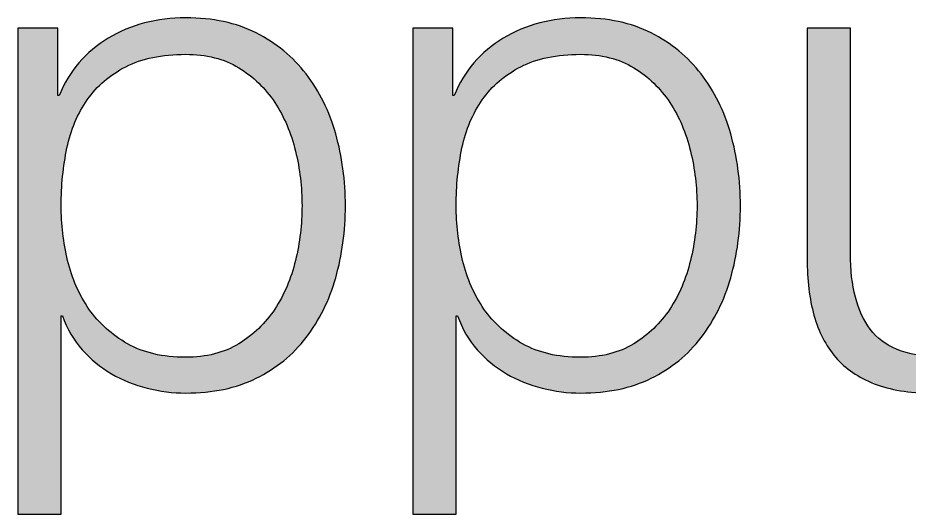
# Paper-space layout 'A3mask (portrait)' of a CAD drawing. Extents: x 0 to 277, y 0 to 394.
# Drawn here: x 218.256 to 220.717, y 23.775 to 25.145 of the extents above; entities that cross this region are included whole.
import ezdxf
from ezdxf.enums import TextEntityAlignment as Align

# ---------------------------------------------------------------- set-up
doc = ezdxf.new("R2010")
doc.units = 0
doc.layers.get('0').update_dxf_attribs({"linetype": 'CONTINUOUS'})
doc.layers.get('Defpoints').update_dxf_attribs({"linetype": 'CONTINUOUS'})
doc.layers.add('JPP_Mask', color=7, linetype='CONTINUOUS')
doc.styles.add('JPP', font='arial.ttf')

# ---------------------------------------------------------------- blocks, each defined once
blk = doc.blocks.new('A3mask (portrait)')
at = {"true_color": 0x004a91}
h = blk.add_hatch(color=154, dxfattribs=at)
edge = h.paths.add_edge_path(flags=16)
edge.add_spline(control_points=[(219.0221, 24.777), (219.0101, 24.8268), (218.991, 24.8716), (218.9651, 24.9108), (218.9391, 24.9502), (218.9059, 24.9822), (218.8653, 25.0068), (218.8247, 25.0316), (218.776, 25.0439), (218.719, 25.0439), (218.6531, 25.0439), (218.5981, 25.0326), (218.5538, 25.0096), (218.5093, 24.9869), (218.474, 24.9565), (218.4474, 24.9185), (218.4207, 24.8804), (218.4021, 24.8361), (218.3912, 24.7856), (218.3806, 24.7348), (218.3752, 24.6816), (218.3752, 24.626), (218.3752, 24.5752), (218.381, 24.5248), (218.3931, 24.4747), (218.4051, 24.4246), (218.4249, 24.3801), (218.452, 24.3409), (218.4794, 24.3015), (218.5149, 24.2697), (218.5585, 24.2449), (218.6023, 24.2203), (218.6556, 24.2078), (218.719, 24.2078), (218.776, 24.2078), (218.8247, 24.2203), (218.8653, 24.2449), (218.9059, 24.2697), (218.9391, 24.3015), (218.9651, 24.3409), (218.991, 24.3801), (219.0101, 24.4246), (219.0221, 24.4747), (219.0342, 24.5248), (219.0402, 24.5752), (219.0402, 24.626), (219.0402, 24.6765), (219.0342, 24.7269), (219.0221, 24.777)], knot_values=[0, 0, 0, 0, 1, 1, 1, 2, 2, 2, 3, 3, 3, 4, 4, 4, 5, 5, 5, 6, 6, 6, 7, 7, 7, 8, 8, 8, 9, 9, 9, 10, 10, 10, 11, 11, 11, 12, 12, 12, 13, 13, 13, 14, 14, 14, 15, 15, 15, 16, 16, 16, 16], degree=3, periodic=0)
edge = h.paths.add_edge_path()
edge.add_spline(control_points=[(218.3657, 25.1161), (218.3657, 25.1161), (218.3657, 24.9298), (218.3657, 24.9298), (218.3657, 24.9298), (218.3694, 24.9298), (218.3694, 24.9298), (218.3973, 24.9982), (218.4425, 25.0511), (218.5053, 25.0885), (218.568, 25.1258), (218.6392, 25.1446), (218.719, 25.1446), (218.7939, 25.1446), (218.8586, 25.1307), (218.9138, 25.1029), (218.969, 25.075), (219.0149, 25.0372), (219.0516, 24.9897), (219.0882, 24.9423), (219.1156, 24.8871), (219.1332, 24.8245), (219.1511, 24.7617), (219.1599, 24.6956), (219.1599, 24.626), (219.1599, 24.5562), (219.1511, 24.4901), (219.1332, 24.4272), (219.1156, 24.3646), (219.0882, 24.3096), (219.0516, 24.262), (219.0149, 24.2145), (218.969, 24.1772), (218.9138, 24.1498), (218.8586, 24.1226), (218.7939, 24.109), (218.719, 24.109), (218.6835, 24.109), (218.648, 24.1136), (218.6127, 24.1224), (218.5773, 24.1312), (218.5443, 24.1445), (218.5139, 24.1623), (218.4835, 24.1799), (218.4564, 24.2022), (218.433, 24.2286), (218.4096, 24.2553), (218.3917, 24.2864), (218.3789, 24.3219), (218.3789, 24.3219), (218.3752, 24.3219), (218.3752, 24.3219), (218.3752, 24.3219), (218.3752, 23.7747), (218.3752, 23.7747), (218.3752, 23.7747), (218.2555, 23.7747), (218.2555, 23.7747), (218.2555, 23.7747), (218.2555, 25.1161), (218.2555, 25.1161), (218.2555, 25.1161), (218.3657, 25.1161), (218.3657, 25.1161)], knot_values=[0, 0, 0, 0, 1, 1, 1, 2, 2, 2, 3, 3, 3, 4, 4, 4, 5, 5, 5, 6, 6, 6, 7, 7, 7, 8, 8, 8, 9, 9, 9, 10, 10, 10, 11, 11, 11, 12, 12, 12, 13, 13, 13, 14, 14, 14, 15, 15, 15, 16, 16, 16, 17, 17, 17, 18, 18, 18, 19, 19, 19, 20, 20, 20, 21, 21, 21, 21], degree=3, periodic=0)
h = blk.add_hatch(color=154, dxfattribs=at)
edge = h.paths.add_edge_path(flags=16)
edge.add_spline(control_points=[(220.1127, 24.777), (220.1007, 24.8268), (220.0817, 24.8716), (220.0557, 24.9108), (220.0297, 24.9502), (219.9965, 24.9822), (219.9559, 25.0068), (219.9153, 25.0316), (219.8666, 25.0439), (219.8096, 25.0439), (219.7437, 25.0439), (219.6887, 25.0326), (219.6444, 25.0096), (219.5999, 24.9869), (219.5646, 24.9565), (219.538, 24.9185), (219.5113, 24.8804), (219.4927, 24.8361), (219.4818, 24.7856), (219.4712, 24.7348), (219.4658, 24.6816), (219.4658, 24.626), (219.4658, 24.5752), (219.4716, 24.5248), (219.4837, 24.4747), (219.4958, 24.4246), (219.5155, 24.3801), (219.5426, 24.3409), (219.57, 24.3015), (219.6055, 24.2697), (219.6491, 24.2449), (219.6929, 24.2203), (219.7463, 24.2078), (219.8096, 24.2078), (219.8666, 24.2078), (219.9153, 24.2203), (219.9559, 24.2449), (219.9965, 24.2697), (220.0297, 24.3015), (220.0557, 24.3409), (220.0817, 24.3801), (220.1007, 24.4246), (220.1127, 24.4747), (220.1248, 24.5248), (220.1308, 24.5752), (220.1308, 24.626), (220.1308, 24.6765), (220.1248, 24.7269), (220.1127, 24.777)], knot_values=[0, 0, 0, 0, 1, 1, 1, 2, 2, 2, 3, 3, 3, 4, 4, 4, 5, 5, 5, 6, 6, 6, 7, 7, 7, 8, 8, 8, 9, 9, 9, 10, 10, 10, 11, 11, 11, 12, 12, 12, 13, 13, 13, 14, 14, 14, 15, 15, 15, 16, 16, 16, 16], degree=3, periodic=0)
edge = h.paths.add_edge_path()
edge.add_spline(control_points=[(219.4563, 25.1161), (219.4563, 25.1161), (219.4563, 24.9298), (219.4563, 24.9298), (219.4563, 24.9298), (219.46, 24.9298), (219.46, 24.9298), (219.4879, 24.9982), (219.5331, 25.0511), (219.596, 25.0885), (219.6586, 25.1258), (219.7298, 25.1446), (219.8096, 25.1446), (219.8845, 25.1446), (219.9492, 25.1307), (220.0044, 25.1029), (220.0596, 25.075), (220.1055, 25.0372), (220.1422, 24.9897), (220.1788, 24.9423), (220.2062, 24.8871), (220.2238, 24.8245), (220.2417, 24.7617), (220.2505, 24.6956), (220.2505, 24.626), (220.2505, 24.5562), (220.2417, 24.4901), (220.2238, 24.4272), (220.2062, 24.3646), (220.1788, 24.3096), (220.1422, 24.262), (220.1055, 24.2145), (220.0596, 24.1772), (220.0044, 24.1498), (219.9492, 24.1226), (219.8845, 24.109), (219.8096, 24.109), (219.7741, 24.109), (219.7386, 24.1136), (219.7033, 24.1224), (219.6679, 24.1312), (219.6349, 24.1445), (219.6045, 24.1623), (219.5742, 24.1799), (219.547, 24.2022), (219.5236, 24.2286), (219.5002, 24.2553), (219.4823, 24.2864), (219.4695, 24.3219), (219.4695, 24.3219), (219.4658, 24.3219), (219.4658, 24.3219), (219.4658, 24.3219), (219.4658, 23.7747), (219.4658, 23.7747), (219.4658, 23.7747), (219.3462, 23.7747), (219.3462, 23.7747), (219.3462, 23.7747), (219.3462, 25.1161), (219.3462, 25.1161), (219.3462, 25.1161), (219.4563, 25.1161), (219.4563, 25.1161)], knot_values=[0, 0, 0, 0, 1, 1, 1, 2, 2, 2, 3, 3, 3, 4, 4, 4, 5, 5, 5, 6, 6, 6, 7, 7, 7, 8, 8, 8, 9, 9, 9, 10, 10, 10, 11, 11, 11, 12, 12, 12, 13, 13, 13, 14, 14, 14, 15, 15, 15, 16, 16, 16, 17, 17, 17, 18, 18, 18, 19, 19, 19, 20, 20, 20, 21, 21, 21, 21], degree=3, periodic=0)
h = blk.add_hatch(color=154, dxfattribs=at)
edge = h.paths.add_edge_path()
edge.add_spline(control_points=[(221.2309, 24.1356), (221.2309, 24.1357), (221.2309, 24.3808), (221.2309, 24.6259)], knot_values=[19.49999, 19.49999, 19.49999, 19.49999, 19.99998, 19.99998, 19.99998, 19.99998], degree=3, periodic=0)
edge.add_spline(control_points=[(221.2309, 24.6259), (221.2309, 24.871), (221.2309, 25.1161), (221.2309, 25.1161), (221.2309, 25.1161), (221.2309, 25.1161), (221.2309, 25.1161)], knot_values=[18.999023, 18.999023, 18.999023, 18.999023, 19.499013, 19.499013, 19.499013, 19.49999, 19.49999, 19.49999, 19.49999], degree=3, periodic=0)
edge.add_spline(control_points=[(221.2258, 25.1161), (221.2242, 25.1161), (221.2222, 25.1161), (221.2199, 25.1161)], knot_values=[18.812504, 18.812504, 18.812504, 18.812504, 18.875002, 18.875002, 18.875002, 18.875002], degree=3, periodic=0)
edge.add_spline(control_points=[(221.2199, 25.1161), (221.2176, 25.1161), (221.215, 25.1161), (221.2122, 25.1161)], knot_values=[18.750005, 18.750005, 18.750005, 18.750005, 18.812504, 18.812504, 18.812504, 18.812504], degree=3, periodic=0)
edge.add_spline(control_points=[(221.2122, 25.1161), (221.2066, 25.1161), (221.2001, 25.1161), (221.1931, 25.1161)], knot_values=[18.625007, 18.625007, 18.625007, 18.625007, 18.750005, 18.750005, 18.750005, 18.750005], degree=3, periodic=0)
edge.add_spline(control_points=[(221.1931, 25.1161), (221.1861, 25.1161), (221.1786, 25.1161), (221.1711, 25.1161)], knot_values=[18.50001, 18.50001, 18.50001, 18.50001, 18.625007, 18.625007, 18.625007, 18.625007], degree=3, periodic=0)
edge.add_spline(control_points=[(221.1711, 25.1161), (221.1561, 25.1161), (221.1412, 25.1161), (221.13, 25.1161)], knot_values=[18.250015, 18.250015, 18.250015, 18.250015, 18.50001, 18.50001, 18.50001, 18.50001], degree=3, periodic=0)
edge.add_spline(control_points=[(221.13, 25.1161), (221.1187, 25.1161), (221.1113, 25.1161), (221.1113, 25.1161), (221.1113, 25.1161), (221.1113, 25.1161), (221.1113, 25.1161)], knot_values=[17.999532, 17.999532, 17.999532, 17.999532, 18.249547, 18.249547, 18.249547, 18.250015, 18.250015, 18.250015, 18.250015], degree=3, periodic=0)
edge.add_spline(control_points=[(221.1113, 25.1103), (221.1113, 25.1084), (221.1113, 25.1061), (221.1113, 25.1034)], knot_values=[17.906272, 17.906272, 17.906272, 17.906272, 17.937521, 17.937521, 17.937521, 17.937521], degree=3, periodic=0)
edge.add_spline(control_points=[(221.1113, 25.1034), (221.1113, 25.1006), (221.1113, 25.0975), (221.1113, 25.094)], knot_values=[17.875022, 17.875022, 17.875022, 17.875022, 17.906272, 17.906272, 17.906272, 17.906272], degree=3, periodic=0)
edge.add_spline(control_points=[(221.1113, 25.094), (221.1113, 25.0869), (221.1113, 25.0784), (221.1113, 25.0686)], knot_values=[17.812524, 17.812524, 17.812524, 17.812524, 17.875022, 17.875022, 17.875022, 17.875022], degree=3, periodic=0)
edge.add_spline(control_points=[(221.1113, 25.0686), (221.1113, 25.0588), (221.1113, 25.0477), (221.1113, 25.0356)], knot_values=[17.750025, 17.750025, 17.750025, 17.750025, 17.812524, 17.812524, 17.812524, 17.812524], degree=3, periodic=0)
edge.add_spline(control_points=[(221.1113, 25.0356), (221.1113, 25.0115), (221.1113, 24.9833), (221.1113, 24.9532)], knot_values=[17.625028, 17.625028, 17.625028, 17.625028, 17.750025, 17.750025, 17.750025, 17.750025], degree=3, periodic=0)
edge.add_spline(control_points=[(221.1113, 24.9532), (221.1113, 24.923), (221.1113, 24.8908), (221.1113, 24.8586)], knot_values=[17.50003, 17.50003, 17.50003, 17.50003, 17.625028, 17.625028, 17.625028, 17.625028], degree=3, periodic=0)
edge.add_spline(control_points=[(221.1113, 24.8586), (221.1113, 24.7943), (221.1113, 24.7299), (221.1113, 24.6816)], knot_values=[17.250035, 17.250035, 17.250035, 17.250035, 17.50003, 17.50003, 17.50003, 17.50003], degree=3, periodic=0)
edge.add_spline(control_points=[(221.1113, 24.6816), (221.1113, 24.6333), (221.1113, 24.6012), (221.1113, 24.6012), (221.1113, 24.5517), (221.1055, 24.5033), (221.0941, 24.4557)], knot_values=[16, 16, 16, 16, 16.250035, 16.250035, 16.250035, 17.250035, 17.250035, 17.250035, 17.250035], degree=3, periodic=0)
edge.add_spline(control_points=[(221.0941, 24.4557), (221.0827, 24.4084), (221.0649, 24.3662), (221.041, 24.3295)], knot_values=[15, 15, 15, 15, 16, 16, 16, 16], degree=3, periodic=0)
edge.add_spline(control_points=[(221.041, 24.3295), (221.0169, 24.2927), (220.9865, 24.2632), (220.9496, 24.2412)], knot_values=[14, 14, 14, 14, 15, 15, 15, 15], degree=3, periodic=0)
edge.add_spline(control_points=[(220.9496, 24.2412), (220.9129, 24.2189), (220.8686, 24.2078), (220.8167, 24.2078)], knot_values=[13, 13, 13, 13, 14, 14, 14, 14], degree=3, periodic=0)
edge.add_spline(control_points=[(220.8167, 24.2078), (220.7216, 24.2078), (220.6548, 24.2307), (220.6163, 24.2762)], knot_values=[12, 12, 12, 12, 13, 13, 13, 13], degree=3, periodic=0)
edge.add_spline(control_points=[(220.6163, 24.2762), (220.5776, 24.3219), (220.5569, 24.3889), (220.5544, 24.4778)], knot_values=[11, 11, 11, 11, 12, 12, 12, 12], degree=3, periodic=0)
edge.add_spline(control_points=[(220.5544, 24.4778), (220.5544, 24.4778), (220.5544, 25.1161), (220.5544, 25.1161), (220.5544, 25.1161), (220.5244, 25.1161), (220.4945, 25.1161)], knot_values=[9.5, 9.5, 9.5, 9.5, 10.5, 10.5, 10.5, 11, 11, 11, 11], degree=3, periodic=0)
edge.add_spline(control_points=[(220.4945, 25.1161), (220.4646, 25.1161), (220.4347, 25.1161), (220.4347, 25.1161), (220.4347, 25.1161), (220.4347, 24.957), (220.4347, 24.7978)], knot_values=[8.5, 8.5, 8.5, 8.5, 9, 9, 9, 9.5, 9.5, 9.5, 9.5], degree=3, periodic=0)
edge.add_spline(control_points=[(220.4347, 24.7978), (220.4347, 24.6387), (220.4347, 24.4796), (220.4347, 24.4796), (220.4347, 24.4212), (220.4412, 24.3694), (220.4537, 24.3237)], knot_values=[7, 7, 7, 7, 7.5, 7.5, 7.5, 8.5, 8.5, 8.5, 8.5], degree=3, periodic=0)
edge.add_spline(control_points=[(220.4537, 24.3237), (220.4664, 24.2781), (220.4864, 24.2396), (220.5135, 24.2078)], knot_values=[6, 6, 6, 6, 7, 7, 7, 7], degree=3, periodic=0)
edge.add_spline(control_points=[(220.5135, 24.2078), (220.5409, 24.1762), (220.5764, 24.1519), (220.62, 24.1347), (220.6636, 24.1175), (220.7165, 24.109), (220.7786, 24.109)], knot_values=[4, 4, 4, 4, 5, 5, 5, 6, 6, 6, 6], degree=3, periodic=0)
edge.add_spline(control_points=[(220.7786, 24.109), (220.8522, 24.109), (220.919, 24.1264), (220.979, 24.1614)], knot_values=[3, 3, 3, 3, 4, 4, 4, 4], degree=3, periodic=0)
edge.add_spline(control_points=[(220.979, 24.1614), (221.0394, 24.1962), (221.0853, 24.2465), (221.1168, 24.3124)], knot_values=[2, 2, 2, 2, 3, 3, 3, 3], degree=3, periodic=0)
edge.add_spline(control_points=[(221.1208, 24.3124), (221.1208, 24.3124), (221.1208, 24.2682), (221.1208, 24.224)], knot_values=[0.5, 0.5, 0.5, 0.5, 1, 1, 1, 1], degree=3, periodic=0)
edge.add_spline(control_points=[(221.1208, 24.224), (221.1208, 24.1798), (221.1208, 24.1356), (221.1208, 24.1356), (221.1208, 24.1356), (221.1277, 24.1356), (221.138, 24.1356)], knot_values=[20.749965, 20.749965, 20.749965, 20.749965, 21.249965, 21.249965, 21.249965, 21.5, 21.5, 21.5, 21.5], degree=3, periodic=0)
edge.add_spline(control_points=[(221.138, 24.1356), (221.1483, 24.1356), (221.1621, 24.1356), (221.1759, 24.1356)], knot_values=[20.49997, 20.49997, 20.49997, 20.49997, 20.749965, 20.749965, 20.749965, 20.749965], degree=3, periodic=0)
edge.add_spline(control_points=[(221.1759, 24.1356), (221.1827, 24.1356), (221.1896, 24.1356), (221.1961, 24.1356)], knot_values=[20.374972, 20.374972, 20.374972, 20.374972, 20.49997, 20.49997, 20.49997, 20.49997], degree=3, periodic=0)
edge.add_spline(control_points=[(221.1961, 24.1356), (221.2025, 24.1356), (221.2086, 24.1356), (221.2137, 24.1356)], knot_values=[20.249975, 20.249975, 20.249975, 20.249975, 20.374972, 20.374972, 20.374972, 20.374972], degree=3, periodic=0)
edge.add_spline(control_points=[(221.2208, 24.1356), (221.2229, 24.1356), (221.2247, 24.1356), (221.2262, 24.1356)], knot_values=[20.124977, 20.124977, 20.124977, 20.124977, 20.187476, 20.187476, 20.187476, 20.187476], degree=3, periodic=0)
edge.add_spline(control_points=[(221.2309, 24.1356), (221.2309, 24.1356), (221.2309, 24.1356), (221.2309, 24.1356), (221.2309, 24.1356), (221.2309, 24.1356), (221.2309, 24.1356)], knot_values=[19.99998, 19.99998, 19.99998, 19.99998, 20, 20, 20, 20.001445, 20.001445, 20.001445, 20.001445], degree=3, periodic=0)
at = {"layer": 'Defpoints', "color": 154, "true_color": 0x004a91}
for points, knots in [([(218.3657, 25.1161), (218.3657, 25.1161), (218.3657, 24.9298), (218.3657, 24.9298), (218.3657, 24.9298), (218.3694, 24.9298), (218.3694, 24.9298), (218.3973, 24.9982), (218.4425, 25.0511), (218.5053, 25.0885), (218.568, 25.1258), (218.6392, 25.1446), (218.719, 25.1446), (218.7939, 25.1446), (218.8586, 25.1307), (218.9138, 25.1029), (218.969, 25.075), (219.0149, 25.0372), (219.0516, 24.9897), (219.0882, 24.9423), (219.1156, 24.8871), (219.1332, 24.8245), (219.1511, 24.7617), (219.1599, 24.6956), (219.1599, 24.626), (219.1599, 24.5562), (219.1511, 24.4901), (219.1332, 24.4272), (219.1156, 24.3646), (219.0882, 24.3096), (219.0516, 24.262), (219.0149, 24.2145), (218.969, 24.1772), (218.9138, 24.1498), (218.8586, 24.1226), (218.7939, 24.109), (218.719, 24.109), (218.6835, 24.109), (218.648, 24.1136), (218.6127, 24.1224), (218.5773, 24.1312), (218.5443, 24.1445), (218.5139, 24.1623), (218.4835, 24.1799), (218.4564, 24.2022), (218.433, 24.2286), (218.4096, 24.2553), (218.3917, 24.2864), (218.3789, 24.3219), (218.3789, 24.3219), (218.3752, 24.3219), (218.3752, 24.3219), (218.3752, 24.3219), (218.3752, 23.7747), (218.3752, 23.7747), (218.3752, 23.7747), (218.2555, 23.7747), (218.2555, 23.7747), (218.2555, 23.7747), (218.2555, 25.1161), (218.2555, 25.1161), (218.2555, 25.1161), (218.3657, 25.1161), (218.3657, 25.1161)], [0, 0, 0, 0, 1, 1, 1, 2, 2, 2, 3, 3, 3, 4, 4, 4, 5, 5, 5, 6, 6, 6, 7, 7, 7, 8, 8, 8, 9, 9, 9, 10, 10, 10, 11, 11, 11, 12, 12, 12, 13, 13, 13, 14, 14, 14, 15, 15, 15, 16, 16, 16, 17, 17, 17, 18, 18, 18, 19, 19, 19, 20, 20, 20, 21, 21, 21, 21]), ([(219.4563, 25.1161), (219.4563, 25.1161), (219.4563, 24.9298), (219.4563, 24.9298), (219.4563, 24.9298), (219.46, 24.9298), (219.46, 24.9298), (219.4879, 24.9982), (219.5331, 25.0511), (219.596, 25.0885), (219.6586, 25.1258), (219.7298, 25.1446), (219.8096, 25.1446), (219.8845, 25.1446), (219.9492, 25.1307), (220.0044, 25.1029), (220.0596, 25.075), (220.1055, 25.0372), (220.1422, 24.9897), (220.1788, 24.9423), (220.2062, 24.8871), (220.2238, 24.8245), (220.2417, 24.7617), (220.2505, 24.6956), (220.2505, 24.626), (220.2505, 24.5562), (220.2417, 24.4901), (220.2238, 24.4272), (220.2062, 24.3646), (220.1788, 24.3096), (220.1422, 24.262), (220.1055, 24.2145), (220.0596, 24.1772), (220.0044, 24.1498), (219.9492, 24.1226), (219.8845, 24.109), (219.8096, 24.109), (219.7741, 24.109), (219.7386, 24.1136), (219.7033, 24.1224), (219.6679, 24.1312), (219.6349, 24.1445), (219.6045, 24.1623), (219.5742, 24.1799), (219.547, 24.2022), (219.5236, 24.2286), (219.5002, 24.2553), (219.4823, 24.2864), (219.4695, 24.3219), (219.4695, 24.3219), (219.4658, 24.3219), (219.4658, 24.3219), (219.4658, 24.3219), (219.4658, 23.7747), (219.4658, 23.7747), (219.4658, 23.7747), (219.3462, 23.7747), (219.3462, 23.7747), (219.3462, 23.7747), (219.3462, 25.1161), (219.3462, 25.1161), (219.3462, 25.1161), (219.4563, 25.1161), (219.4563, 25.1161)], [0, 0, 0, 0, 1, 1, 1, 2, 2, 2, 3, 3, 3, 4, 4, 4, 5, 5, 5, 6, 6, 6, 7, 7, 7, 8, 8, 8, 9, 9, 9, 10, 10, 10, 11, 11, 11, 12, 12, 12, 13, 13, 13, 14, 14, 14, 15, 15, 15, 16, 16, 16, 17, 17, 17, 18, 18, 18, 19, 19, 19, 20, 20, 20, 21, 21, 21, 21]), ([(221.1208, 24.1356), (221.1208, 24.1356), (221.1208, 24.3124), (221.1208, 24.3124), (221.1208, 24.3124), (221.1168, 24.3124), (221.1168, 24.3124), (221.0853, 24.2465), (221.0394, 24.1962), (220.979, 24.1614), (220.919, 24.1264), (220.8522, 24.109), (220.7786, 24.109), (220.7165, 24.109), (220.6636, 24.1175), (220.62, 24.1347), (220.5764, 24.1519), (220.5409, 24.1762), (220.5135, 24.2078), (220.4864, 24.2396), (220.4664, 24.2781), (220.4537, 24.3237), (220.4412, 24.3694), (220.4347, 24.4212), (220.4347, 24.4796), (220.4347, 24.4796), (220.4347, 25.1161), (220.4347, 25.1161), (220.4347, 25.1161), (220.5544, 25.1161), (220.5544, 25.1161), (220.5544, 25.1161), (220.5544, 24.4778), (220.5544, 24.4778), (220.5569, 24.3889), (220.5776, 24.3219), (220.6163, 24.2762), (220.6548, 24.2307), (220.7216, 24.2078), (220.8167, 24.2078), (220.8686, 24.2078), (220.9129, 24.2189), (220.9496, 24.2412), (220.9865, 24.2632), (221.0169, 24.2927), (221.041, 24.3295), (221.0649, 24.3662), (221.0827, 24.4084), (221.0941, 24.4557), (221.1055, 24.5033), (221.1113, 24.5517), (221.1113, 24.6012), (221.1113, 24.6012), (221.1113, 25.1161), (221.1113, 25.1161), (221.1113, 25.1161), (221.2309, 25.1161), (221.2309, 25.1161), (221.2309, 25.1161), (221.2309, 24.1356), (221.2309, 24.1356), (221.2309, 24.1356), (221.1208, 24.1356), (221.1208, 24.1356)], [0, 0, 0, 0, 1, 1, 1, 2, 2, 2, 3, 3, 3, 4, 4, 4, 5, 5, 5, 6, 6, 6, 7, 7, 7, 8, 8, 8, 9, 9, 9, 10, 10, 10, 11, 11, 11, 12, 12, 12, 13, 13, 13, 14, 14, 14, 15, 15, 15, 16, 16, 16, 17, 17, 17, 18, 18, 18, 19, 19, 19, 20, 20, 20, 21, 21, 21, 21]), ([(219.0221, 24.777), (219.0101, 24.8268), (218.991, 24.8716), (218.9651, 24.9108), (218.9391, 24.9502), (218.9059, 24.9822), (218.8653, 25.0068), (218.8247, 25.0316), (218.776, 25.0439), (218.719, 25.0439), (218.6531, 25.0439), (218.5981, 25.0326), (218.5538, 25.0096), (218.5093, 24.9869), (218.474, 24.9565), (218.4474, 24.9185), (218.4207, 24.8804), (218.4021, 24.8361), (218.3912, 24.7856), (218.3806, 24.7348), (218.3752, 24.6816), (218.3752, 24.626), (218.3752, 24.5752), (218.381, 24.5248), (218.3931, 24.4747), (218.4051, 24.4246), (218.4249, 24.3801), (218.452, 24.3409), (218.4794, 24.3015), (218.5149, 24.2697), (218.5585, 24.2449), (218.6023, 24.2203), (218.6556, 24.2078), (218.719, 24.2078), (218.776, 24.2078), (218.8247, 24.2203), (218.8653, 24.2449), (218.9059, 24.2697), (218.9391, 24.3015), (218.9651, 24.3409), (218.991, 24.3801), (219.0101, 24.4246), (219.0221, 24.4747), (219.0342, 24.5248), (219.0402, 24.5752), (219.0402, 24.626), (219.0402, 24.6765), (219.0342, 24.7269), (219.0221, 24.777)], [0, 0, 0, 0, 1, 1, 1, 2, 2, 2, 3, 3, 3, 4, 4, 4, 5, 5, 5, 6, 6, 6, 7, 7, 7, 8, 8, 8, 9, 9, 9, 10, 10, 10, 11, 11, 11, 12, 12, 12, 13, 13, 13, 14, 14, 14, 15, 15, 15, 16, 16, 16, 16]), ([(220.1127, 24.777), (220.1007, 24.8268), (220.0817, 24.8716), (220.0557, 24.9108), (220.0297, 24.9502), (219.9965, 24.9822), (219.9559, 25.0068), (219.9153, 25.0316), (219.8666, 25.0439), (219.8096, 25.0439), (219.7437, 25.0439), (219.6887, 25.0326), (219.6444, 25.0096), (219.5999, 24.9869), (219.5646, 24.9565), (219.538, 24.9185), (219.5113, 24.8804), (219.4927, 24.8361), (219.4818, 24.7856), (219.4712, 24.7348), (219.4658, 24.6816), (219.4658, 24.626), (219.4658, 24.5752), (219.4716, 24.5248), (219.4837, 24.4747), (219.4958, 24.4246), (219.5155, 24.3801), (219.5426, 24.3409), (219.57, 24.3015), (219.6055, 24.2697), (219.6491, 24.2449), (219.6929, 24.2203), (219.7463, 24.2078), (219.8096, 24.2078), (219.8666, 24.2078), (219.9153, 24.2203), (219.9559, 24.2449), (219.9965, 24.2697), (220.0297, 24.3015), (220.0557, 24.3409), (220.0817, 24.3801), (220.1007, 24.4246), (220.1127, 24.4747), (220.1248, 24.5248), (220.1308, 24.5752), (220.1308, 24.626), (220.1308, 24.6765), (220.1248, 24.7269), (220.1127, 24.777)], [0, 0, 0, 0, 1, 1, 1, 2, 2, 2, 3, 3, 3, 4, 4, 4, 5, 5, 5, 6, 6, 6, 7, 7, 7, 8, 8, 8, 9, 9, 9, 10, 10, 10, 11, 11, 11, 12, 12, 12, 13, 13, 13, 14, 14, 14, 15, 15, 15, 16, 16, 16, 16])]:
    blk.add_open_spline(points, degree=3, knots=knots, dxfattribs=at)
at = {"color": 7, "style": 'JPP'}
for tag, p in [('Client', (244.02, 56.35)), ('Project1', (244.02, 44.1)), ('Project2', (244.02, 40.425)), ('Project3', (244.02, 36.75)), ('Title1', (244.02, 28.175)), ('Title2', (244.02, 24.5)), ('Title3', (244.02, 20.825)), ('Status', (191.1, 3.675))]:
    blk.add_attdef(tag, text='', height=1.7, dxfattribs=at).set_placement(p, align=Align.MIDDLE_LEFT)
at = {"color": 2, "style": 'JPP'}
for tag, p in [('Scale', (204.575, 12.25)), ('Checked', (248.675, 12.25)), ('Drawn', (226.625, 12.25)), ('Date', (270.725, 12.25))]:
    blk.add_attdef(tag, text='', height=1, dxfattribs=at).set_placement(p, align=Align.MIDDLE_CENTER)
at = {"color": 6, "style": 'JPP'}
for tag, p in [('Ref', (235.2, 3.675)), ('DrgNo.', (255.78, 3.675))]:
    blk.add_attdef(tag, text='', height=2, dxfattribs=at).set_placement(p, align=Align.MIDDLE_LEFT)
blk.add_attdef('Rev', text='', height=2, dxfattribs=at).set_placement((272.5746, 3.675), align=Align.MIDDLE_CENTER)

psp = doc.layouts.new('A3mask (portrait)')

# ---------------------------------------------------------------- block references
at = {"layer": 'JPP_Mask'}
psp.add_blockref('A3mask (portrait)', (0, 0), dxfattribs=at)

doc.saveas('drawing.dxf')
